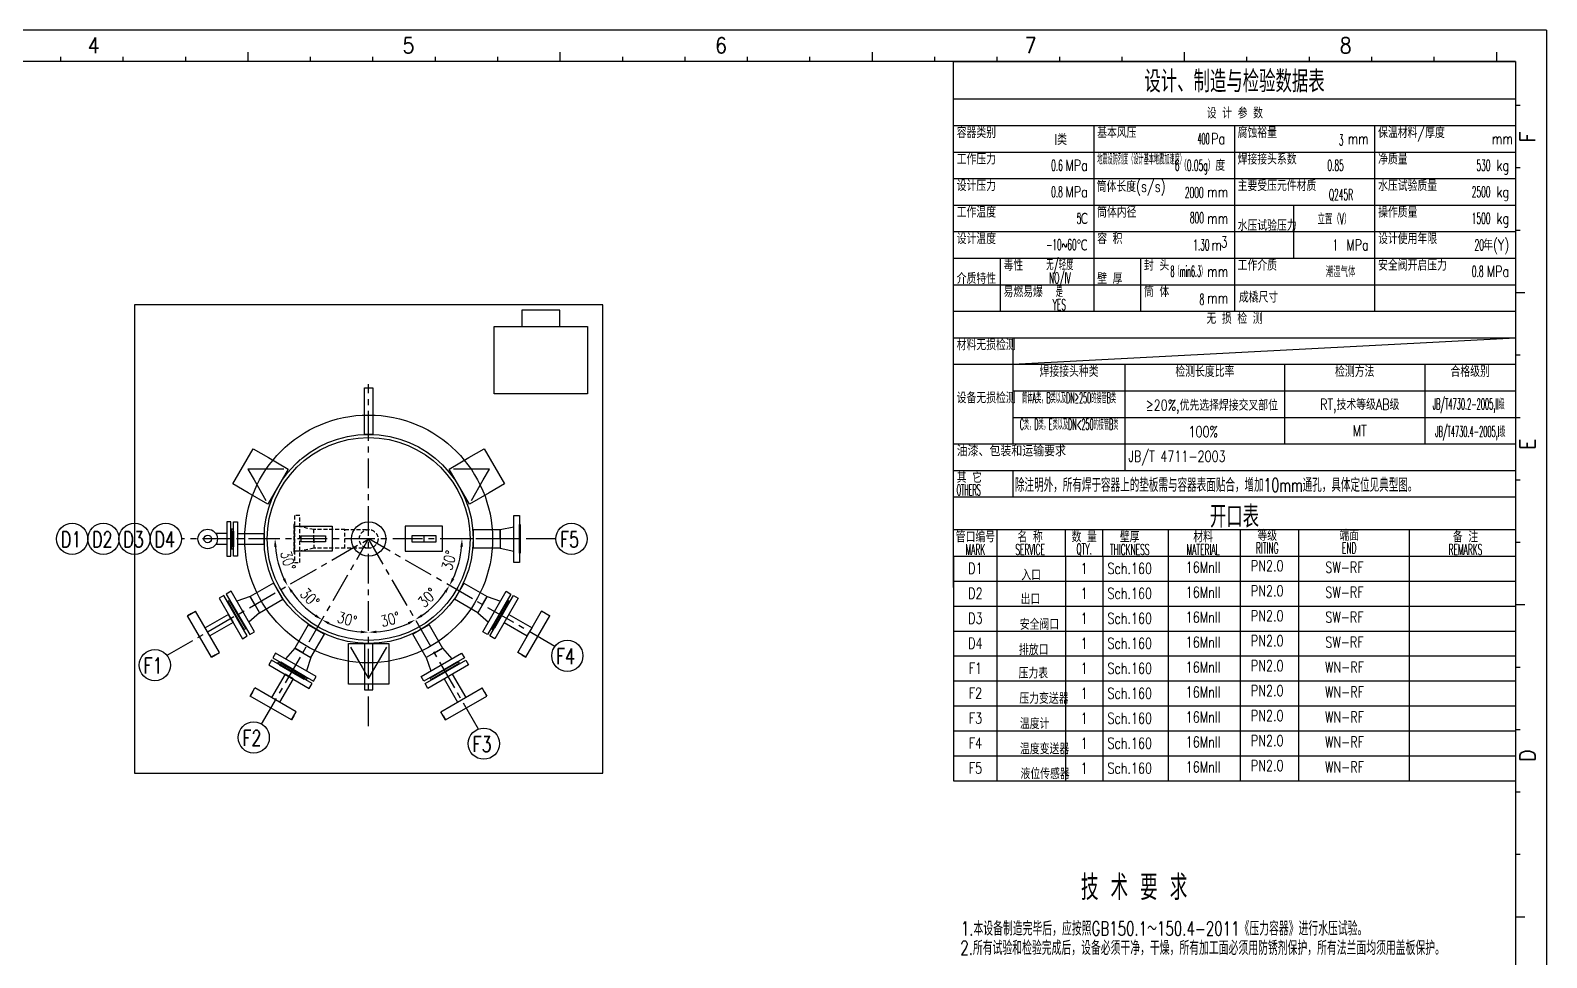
# Model space of a CAD drawing. Header units: millimetres. Extents: x 65833 to 74243, y -16849 to -10909.
# Drawn here: x 69385 to 74243, y -13880 to -10909 of the extents above; entities that cross this region are included whole.
import ezdxf
from ezdxf.enums import TextEntityAlignment as Align

# ---------------------------------------------------------------- set-up
doc = ezdxf.new("R2010")
doc.units = ezdxf.units.MM
for name, pattern in [('CENTER', [50.8, 31.75, -6.35, 6.35, -6.35]), ('DASHED', [19.05, 12.7, -6.35]), ('HIDDEN', [0.375, 0.25, -0.125])]:
    doc.linetypes.add(name, pattern=pattern)
for name, color, linetype in [('1轮廓实线层', 7, 'Continuous'), ('2', 4, 'Continuous'), ('2细线层', 4, 'Continuous'), ('4虚线层', 6, 'DASHED'), ('6文字层', 3, 'Continuous'), ('7标注层', 4, 'Continuous'), ('图框层', 7, 'Continuous')]:
    doc.layers.add(name, color=color, linetype=linetype)
doc.styles.add('cooec', font='romans.shx', dxfattribs={"width": 0.75, "bigfont": 'hztxt.shx'})
doc.styles.add('JEREH', font='romans.shx', dxfattribs={"width": 0.7, "bigfont": 'hztxt.shx'})
doc.styles.add('PC_TEXTSTYLE', font='romans.shx', dxfattribs={"width": 0.75, "bigfont": 'hztxt.shx'})
doc.styles.add('ROMANC', font='romans.shx', dxfattribs={"width": 0.75, "bigfont": 'hztxt.shx'})
doc.styles.add('TH_GBDIM', font='romans.shx', dxfattribs={"width": 0.8, "bigfont": 'gbcbig.shx'})
doc.dimstyles.new('TH_GBDIM', dxfattribs={"dimscale": 10, "dimtxt": 3.5, "dimasz": 2.5, "dimexe": 2, "dimexo": 0, "dimgap": 1.5, "dimtad": 1, "dimdec": 0, "dimzin": 0, "dimdsep": 46, "dimtxsty": 'TH_GBDIM', "dimcen": 2.5, "dimclrd": 130, "dimclre": 130, "dimclrt": 3, "dimadec": 0, "dimazin": 0, "dimtfac": 0.714286, "dimtdec": 0, "dimtmove": 0, "dimatfit": 3, "dimfxl": 1, "dimtzin": 0, "dimlwd": -1, "dimlwe": -1, "dimarcsym": 0})

# ---------------------------------------------------------------- blocks, each defined once
blk = doc.blocks.new('PC_PAPER_BLOCK')
at = {"layer": '2细线层'}
for p, q in [((816, 584), (-25, 584)), ((816, 584), (816, -10)), ((340, 574), (340, 575.5)), ((360, 574), (360, 575.5)), ((380, 574), (380, 575.5)), ((400, 574), (400, 577)), ((420, 574), (420, 575.5)), ((440, 574), (440, 575.5)), ((460, 574), (460, 575.5)), ((480, 574), (480, 575.5)), ((500, 574), (500, 577)), ((520, 574), (520, 575.5)), ((540, 574), (540, 575.5)), ((560, 574), (560, 575.5)), ((580, 574), (580, 575.5)), ((600, 574), (600, 577)), ((620, 574), (620, 575.5)), ((640, 574), (640, 575.5)), ((660, 574), (660, 575.5)), ((680, 574), (680, 575.5)), ((700, 574), (700, 577)), ((720, 574), (720, 575.5)), ((740, 574), (740, 575.5)), ((760, 574), (760, 575.5)), ((780, 574), (780, 575.5)), ((800, 574), (800, 577)), ((806, 560), (807.5, 560)), ((806, 540), (807.5, 540)), ((806, 520), (807.5, 520)), ((806, 500), (809, 500)), ((806, 480), (807.5, 480)), ((806, 460), (807.5, 460)), ((806, 440), (807.5, 440)), ((806, 420), (807.5, 420)), ((806, 400), (809, 400)), ((806, 380), (807.5, 380)), ((806, 360), (807.5, 360)), ((806, 340), (807.5, 340)), ((806, 320), (807.5, 320)), ((806, 300), (809, 300))]:
    blk.add_line(p, q, dxfattribs=at)
at = {"layer": '图框层'}
for q in [(0, 574), (806, 0)]:
    blk.add_line((806, 574), q, dxfattribs=at)
at = {"layer": '2细线层', "style": 'ROMANC', "width": 0.9}
for s, p in [('4', (348.58, 576.67)), ('5', (449.48, 576.67)), ('6', (549.58, 576.67)), ('7', (648.79, 576.67)), ('8', (749.68, 576.67))]:
    blk.add_text(s, height=5, dxfattribs=at).set_placement(p)
for s, p in [('F', (812.36, 548.05)), ('E', (812.36, 449.54)), ('D', (812.36, 349.56))]:
    blk.add_text(s, height=5, rotation=90, dxfattribs=at).set_placement(p)
blk = doc.blocks.new('*U58')
for p, q in [((-57.7, 53), (-19.8, -12.7)), ((19.8, -12.7), (57.7, 53)), ((-19.8, -12.7), (0, -47)), ((0, -47), (19.8, -12.7))]:
    blk.add_line(p, q)
for points in [[(-65, -8.6), (-65, 65), (65, 65), (65, -8.6)], [(65, -8.6), (65, -65), (-65, -65), (-65, -8.6)]]:
    blk.add_lwpolyline(points)
blk = doc.blocks.new('*U59')
at = {"color": 0, "linetype": 'ByBlock', "lineweight": -2, "transparency": 16777216}
for p, rotation in [((74353.5, -9318.7), 240), ((75046.3, -9318.7), 120)]:
    blk.add_blockref('*U58', p, dxfattribs=dict(at, rotation=rotation))
blk.add_blockref('*U58', (74699.9, -9918.7), dxfattribs=at)
blk = doc.blocks.new('A$C71E00512')
for p, q in [((-100, 16.5), (-100, -16.5)), ((0, 16.5), (-85.3, 16.5)), ((-85.3, -16.5), (0, -16.5))]:
    blk.add_line(p, q)
at = {"color": 0}
blk.add_line((0, 16.5), (0, -16.5), dxfattribs=at)
for points in [[(-98, -55), (-98, 55), (-85.3, 55), (-85.3, -55)], [(-100, -25.4), (-100, 25.4), (-98, 25.4), (-98, -25.4)]]:
    blk.add_lwpolyline(points, close=True)
blk = doc.blocks.new('A$C627E5F4A')
at = {"color": 1, "linetype": 'CENTER', "ltscale": 3}
blk.add_line((45.2, 0), (-142.8, 0), dxfattribs=at)
at = {"color": 0}
blk.add_blockref('A$C71E00512', (0, 0), dxfattribs=at)
blk = doc.blocks.new('A$C127725E5')
for p, q in [((0, 30), (86, 30)), ((86, 30), (130.5, 39)), ((86, 0), (86, 30)), ((86, 30), (86, -30)), ((86, 0), (86, -30)), ((86, -30), (0, -30)), ((86, -30), (130.5, -39))]:
    blk.add_line(p, q)
at = {"color": 0}
blk.add_line((0, 30), (0, -30), dxfattribs=at)
for points in [[(130.5, -75), (130.5, 75), (148, 75), (148, -75)], [(148, -46), (148, 46), (150, 46), (150, -46)]]:
    blk.add_lwpolyline(points, close=True)
blk = doc.blocks.new('*D91')
at = {"color": 130, "transparency": 16777216}
blk.add_arc((70468.9, -12538.6), 299.9, 184.7782, 205.2155, dxfattribs=at)
for points in [[(70165.9, -12563.7), (70174.2, -12563.4), (70169, -12538.6)], [(70201.3, -12664.4), (70193.9, -12668.3), (70209.2, -12688.5)]]:
    blk.add_solid(points, dxfattribs=at)
at = {"layer": 'Defpoints', "color": 0, "transparency": 16777216}
for p in [(69869.1, -12538.6), (70468.9, -12538.6), (70945.9, -12538.6), (70173.6, -12590.6), (69823, -12911.4)]:
    blk.add_point(p, dxfattribs=at)
at = {"color": 3, "transparency": 16777216, "insert": (70210.6, -12607.8), "char_height": 35, "attachment_point": 5, "rotation": 284.9968, "style": 'TH_GBDIM'}
blk.add_mtext('30°', dxfattribs=at)
blk = doc.blocks.new('*D92')
at = {"color": 130, "transparency": 16777216}
blk.add_arc((70469.1, -12538.5), 299.2, 214.7819, 235.1855, dxfattribs=at)
for points in [[(70219.8, -12711.4), (70226.8, -12706.9), (70209.9, -12688.1)], [(70300.5, -12780.6), (70296, -12787.7), (70319.3, -12797.5)]]:
    blk.add_solid(points, dxfattribs=at)
at = {"layer": 'Defpoints', "color": 0, "transparency": 16777216}
for p in [(70468.9, -12538.6), (70468.9, -12538.8), (70239.8, -12730.8), (69823, -12911.4), (70126.1, -13131.9)]:
    blk.add_point(p, dxfattribs=at)
at = {"color": 3, "transparency": 16777216, "insert": (70280.4, -12727), "char_height": 35, "attachment_point": 5, "rotation": 314.9837, "style": 'TH_GBDIM'}
blk.add_mtext('30°', dxfattribs=at)
blk = doc.blocks.new('*D93')
at = {"color": 130, "transparency": 16777216}
blk.add_arc((70468.8, -12538.9), 298.7, 244.7709, 265.2028, dxfattribs=at)
for points in [[(70339.6, -12812.8), (70343.4, -12805.4), (70319.4, -12797.5)], [(70444, -12832.4), (70443.7, -12840.7), (70468.8, -12837.6)]]:
    blk.add_solid(points, dxfattribs=at)
at = {"layer": 'Defpoints', "color": 0, "transparency": 16777216}
for p in [(70468.8, -12042.4), (70468.9, -12538.8), (70366.6, -12819.5), (70126.1, -13131.9), (70468.8, -13138.3)]:
    blk.add_point(p, dxfattribs=at)
at = {"color": 3, "transparency": 16777216, "insert": (70399.9, -12796), "char_height": 35, "attachment_point": 5, "rotation": 344.9868, "style": 'TH_GBDIM'}
blk.add_mtext('30°', dxfattribs=at)
blk = doc.blocks.new('*D94')
at = {"color": 130, "transparency": 16777216}
blk.add_arc((70468.8, -12538.7), 298.9, 274.7943, 295.224, dxfattribs=at)
for points in [[(70594.3, -12805.4), (70598.1, -12812.8), (70618.3, -12797.5)], [(70494, -12840.7), (70493.6, -12832.4), (70468.8, -12837.6)]]:
    blk.add_solid(points, dxfattribs=at)
at = {"layer": 'Defpoints', "color": 0, "transparency": 16777216}
for p in [(70468.8, -12042.4), (70468.9, -12538.8), (70520.7, -12833), (70468.8, -13138.3), (70820.7, -13147.7)]:
    blk.add_point(p, dxfattribs=at)
at = {"color": 3, "transparency": 16777216, "insert": (70537.8, -12796), "char_height": 35, "attachment_point": 5, "rotation": 15.0091, "style": 'TH_GBDIM'}
blk.add_mtext('30°', dxfattribs=at)
blk = doc.blocks.new('*D95')
at = {"color": 130, "transparency": 16777216}
blk.add_arc((70468.3, -12537.9), 299.7, 304.7994, 325.1925, dxfattribs=at)
for points in [[(70710.9, -12706.7), (70717.9, -12711.2), (70727.8, -12687.8)], [(70641.6, -12787.5), (70637.1, -12780.4), (70618.3, -12797.3)]]:
    blk.add_solid(points, dxfattribs=at)
at = {"layer": 'Defpoints', "color": 0, "transparency": 16777216}
for p in [(70468.9, -12538.8), (70469.1, -12538.3), (70661, -12767.4), (71065.4, -12882.9), (70820.7, -13147.7)]:
    blk.add_point(p, dxfattribs=at)
at = {"color": 3, "transparency": 16777216, "insert": (70657.2, -12726.8), "char_height": 35, "attachment_point": 5, "rotation": 44.996, "style": 'TH_GBDIM'}
blk.add_mtext('30°', dxfattribs=at)
blk = doc.blocks.new('*D96')
at = {"color": 130, "transparency": 16777216}
blk.add_arc((70469.6, -12538.6), 298.3, 334.7766, 355.197, dxfattribs=at)
for points in [[(70762.7, -12563.4), (70771, -12563.7), (70767.9, -12538.6)], [(70743.1, -12667.6), (70735.7, -12663.8), (70727.8, -12687.9)]]:
    blk.add_solid(points, dxfattribs=at)
at = {"layer": 'Defpoints', "color": 0, "transparency": 16777216}
for p in [(69869.1, -12538.6), (70469.1, -12538.3), (70945.9, -12538.6), (70749.9, -12640.7), (71065.4, -12882.9)]:
    blk.add_point(p, dxfattribs=at)
at = {"color": 3, "transparency": 16777216, "insert": (70726.3, -12607.4), "char_height": 35, "attachment_point": 5, "rotation": 74.9868, "style": 'TH_GBDIM'}
blk.add_mtext('30°', dxfattribs=at)

msp = doc.modelspace()

# ---------------------------------------------------------------- linework, layer by layer
at = {"color": 1, "linetype": 'CENTER', "ltscale": 3}
for p, q in [((70468.8, -13138.3), (70468.8, -12042.4)), ((69823, -12911.4), (70468.9, -12538.6)), ((70945.9, -12538.6), (69869.1, -12538.6)), ((70126.1, -13131.9), (70468.9, -12538.8)), ((70820.7, -13147.7), (70468.9, -12538.8)), ((71065.4, -12882.9), (70469.1, -12538.3)), ((71068.5, -12538.6), (70768.1, -12538.6))]:
    msp.add_line(p, q, dxfattribs=at)
at = {"color": 0}
for p, q in [((70231.9, -12301.7), (70249.6, -12284)), ((69978.9, -12520.6), (70015, -12520.6)), ((70015, -12520.6), (70015, -12556.5)), ((70291.7, -12529), (70291.7, -12548.1)), ((70645.9, -12529), (70645.9, -12548.1)), ((70015, -12556.5), (69978.9, -12556.5)), ((70803.8, -12538.6), (70803.8, -12563.6)), ((70178.6, -12706.1), (70191.1, -12727.7)), ((70759.1, -12706.1), (70746.6, -12727.7)), ((69953, -12836.3), (69945.5, -12823.3)), ((69960.5, -12849.3), (69945.5, -12823.3)), ((70977.2, -12849.3), (70992.2, -12823.3)), ((70984.7, -12836.3), (70992.2, -12823.3)), ((70301.1, -12828.8), (70322.8, -12841.3)), ((70636.5, -12828.8), (70614.9, -12841.3)), ((70170.9, -13054.4), (70157.9, -13046.9)), ((70183.8, -13061.9), (70157.9, -13046.9)), ((70753.8, -13061.9), (70779.8, -13046.9)), ((70766.8, -13054.4), (70779.8, -13046.9))]:
    msp.add_line(p, q, dxfattribs=at)
for p, q in [((70029.7, -12522.1), (70029.7, -12555.1)), ((69888.8, -12785.1), (69914.7, -12770.1)), ((69901.7, -12777.6), (69914.7, -12770.1)), ((69991.2, -12902.6), (69914.7, -12770.1)), ((70946.4, -12902.6), (71022.9, -12770.1)), ((71035.9, -12777.6), (71022.9, -12770.1)), ((71048.9, -12785.1), (71022.9, -12770.1)), ((69901.7, -12777.6), (69888.8, -12785.1)), ((69965.3, -12917.6), (69888.8, -12785.1)), ((70020, -12780.3), (69945.5, -12823.3)), ((70035, -12806.3), (69960.5, -12849.3)), ((70027.5, -12793.3), (70020, -12780.3)), ((70035, -12806.3), (70020, -12780.3)), ((70027.5, -12793.3), (70035, -12806.3)), ((70902.7, -12806.3), (70977.2, -12849.3)), ((70917.7, -12780.3), (70992.2, -12823.3)), ((70972.4, -12917.6), (71048.9, -12785.1)), ((71035.9, -12777.6), (71048.9, -12785.1)), ((69965.3, -12917.6), (69991.2, -12902.6)), ((69978.2, -12910.1), (69965.3, -12917.6)), ((69978.2, -12910.1), (69991.2, -12902.6)), ((70959.4, -12910.1), (70946.4, -12902.6)), ((70972.4, -12917.6), (70946.4, -12902.6)), ((70959.4, -12910.1), (70972.4, -12917.6)), ((70089.6, -13042.1), (70104.6, -13016.1)), ((70097.1, -13029.1), (70104.6, -13016.1)), ((70237.1, -13092.6), (70104.6, -13016.1)), ((70200.9, -12972.4), (70157.9, -13046.9)), ((70226.8, -12987.4), (70183.8, -13061.9)), ((70213.9, -12979.9), (70200.9, -12972.4)), ((70226.8, -12987.4), (70200.9, -12972.4)), ((70213.9, -12979.9), (70226.8, -12987.4)), ((70700.5, -13092.6), (70833, -13016.1)), ((70710.8, -12987.4), (70753.8, -13061.9)), ((70736.8, -12972.4), (70779.8, -13046.9)), ((70840.5, -13029.1), (70833, -13016.1)), ((70848, -13042.1), (70833, -13016.1)), ((70097.1, -13029.1), (70089.6, -13042.1)), ((70222.1, -13118.6), (70089.6, -13042.1)), ((70715.5, -13118.6), (70848, -13042.1)), ((70840.5, -13029.1), (70848, -13042.1)), ((70222.1, -13118.6), (70237.1, -13092.6)), ((70229.6, -13105.6), (70222.1, -13118.6)), ((70229.6, -13105.6), (70237.1, -13092.6)), ((70708, -13105.6), (70700.5, -13092.6)), ((70715.5, -13118.6), (70700.5, -13092.6)), ((70708, -13105.6), (70715.5, -13118.6))]:
    msp.add_line(p, q)
at = {"color": 4, "linetype": 'HIDDEN', "ltscale": 50}
for p, q in [((70292.9, -12508.6), (70248.4, -12499.6)), ((70292.9, -12538.6), (70292.9, -12508.6)), ((70392.9, -12508.6), (70292.9, -12508.6)), ((70392.9, -12568.6), (70392.9, -12508.6)), ((70392.9, -12508.6), (70468.9, -12508.6)), ((70292.9, -12568.6), (70248.4, -12577.6)), ((70292.9, -12538.6), (70292.9, -12568.6)), ((70392.9, -12568.6), (70292.9, -12568.6)), ((70468.9, -12568.6), (70392.9, -12568.6))]:
    msp.add_line(p, q, dxfattribs=at)
at = {"color": 0}
for points in [[(69718.8, -13288.6), (71218.8, -13288.6), (71218.8, -11788.6), (69718.8, -11788.6)], [(70959.1, -11857.6), (71081.2, -11857.6), (71081.2, -11805.6), (70959.1, -11805.6)], [(70870.5, -11857.6), (71169.8, -11857.6), (71169.8, -12074.2), (70870.5, -12074.2)], [(70455.1, -12054.6), (70482.5, -12054.6), (70482.5, -12203.6), (70455.1, -12203.6)], [(70029.7, -12505.9), (70033.8, -12505.9), (70033.8, -12571.3), (70029.7, -12571.3)], [(70018.1, -12738.1), (70022.4, -12735.6), (70074.9, -12826.5), (70070.6, -12829)], [(70919.5, -12738.1), (70915.2, -12735.6), (70862.7, -12826.5), (70867, -12829)], [(70455.1, -13022.5), (70482.5, -13022.5), (70482.5, -12873.6), (70455.1, -12873.6)], [(70178.1, -12936.7), (70180.6, -12932.4), (70271.6, -12984.9), (70269.1, -12989.2)], [(70759.5, -12936.7), (70757, -12932.4), (70666.1, -12984.9), (70668.6, -12989.2)]]:
    msp.add_lwpolyline(points, close=True, dxfattribs=at)
for points in [[(70027.7, -12593.6), (70027.7, -12483.6), (70015, -12483.6), (70015, -12593.6)], [(70029.7, -12564), (70029.7, -12513.2), (70027.7, -12513.2), (70027.7, -12564)], [(70231.7, -12497.6), (70351.7, -12497.6), (70351.7, -12577.6), (70231.7, -12577.6)], [(70252.7, -12529), (70330.8, -12529), (70330.8, -12548.1), (70252.7, -12548.1)], [(70705.9, -12497.6), (70585.9, -12497.6), (70585.9, -12577.6), (70705.9, -12577.6)], [(70685, -12529), (70606.8, -12529), (70606.8, -12548.1), (70685, -12548.1)], [(69990, -12728.4), (70065, -12858.3), (70080.1, -12849.5), (70005.1, -12719.6)], [(70947.7, -12728.4), (70872.7, -12858.3), (70857.5, -12849.5), (70932.5, -12719.6)], [(70019.6, -12744.7), (70065.6, -12824.4), (70067.3, -12823.4), (70021.3, -12743.7)], [(70918, -12744.7), (70872, -12824.4), (70870.3, -12823.4), (70916.3, -12743.7)], [(70148.9, -12942.4), (70278.8, -13017.4), (70287.6, -13002.2), (70157.6, -12927.2)], [(70182.8, -12941.7), (70262.4, -12987.7), (70263.4, -12986), (70183.8, -12940)], [(70788.7, -12942.4), (70658.8, -13017.4), (70650.1, -13002.2), (70780, -12927.2)], [(70754.9, -12941.7), (70675.2, -12987.7), (70674.2, -12986), (70753.9, -12940)]]:
    msp.add_lwpolyline(points, close=True)
at = {"color": 4, "linetype": 'HIDDEN', "ltscale": 50}
for points in [[(70248.4, -12613.6), (70248.4, -12463.6), (70230.9, -12463.6), (70230.9, -12613.6)], [(70230.9, -12584.6), (70230.9, -12492.6), (70228.9, -12492.6), (70228.9, -12584.6)]]:
    msp.add_lwpolyline(points, close=True, dxfattribs=at)
at = {"color": 0}
for centre, radius in [((70468.8, -12538.6), 397), ((70468.8, -12538.6), 335), ((70468.8, -12538.6), 325), ((70468.9, -12538.8), 55), ((69953.2, -12538.6), 31.3), ((69953.2, -12538.6), 12.1)]:
    msp.add_circle(centre, radius, dxfattribs=at)
at = {"color": 4, "linetype": 'HIDDEN', "ltscale": 50}
msp.add_circle((70468.9, -12538.6), 30, dxfattribs=at)
at = {"layer": '1轮廓实线层'}
for p, q in [((72342.7, -11129), (74142.7, -11129)), ((72342.7, -12508.7), (74142.7, -12508.7))]:
    msp.add_line(p, q, dxfattribs=at)
at = {"layer": '2'}
msp.add_line((72532.7, -11979), (74142.7, -11894), dxfattribs=at)
at = {"layer": '7标注层'}
for p, q in [((72342.7, -11809), (72342.7, -11009)), ((72342.7, -11009), (74142.7, -11009)), ((72342.7, -11214), (74142.7, -11214)), ((72792.7, -11809), (72792.7, -11214)), ((73242.7, -11214), (73242.7, -11809)), ((73692.7, -11809), (73692.7, -11214)), ((72342.7, -11299), (74142.7, -11299)), ((72342.7, -11384), (74142.7, -11384)), ((72342.7, -11469), (74142.7, -11469)), ((73242.7, -11469), (73692.7, -11469)), ((73432.7, -11639), (73432.7, -11469)), ((72342.7, -11554), (74142.7, -11554)), ((72342.7, -11639), (74142.7, -11639)), ((72492.7, -11809), (72492.7, -11639)), ((72942.7, -11809), (72942.7, -11639)), ((72342.7, -11724), (74142.7, -11724)), ((72492.7, -11724), (72792.7, -11724)), ((72342.7, -11809), (74142.7, -11809)), ((72342.7, -12694), (72342.7, -11809)), ((72342.7, -11809), (74142.7, -11809)), ((72342.7, -11894), (74142.7, -11894)), ((72532.7, -11894), (72532.7, -12234)), ((72342.7, -11979), (74142.7, -11979)), ((72892.7, -12319), (72892.7, -11979)), ((73402.7, -11979), (73402.7, -12234)), ((73852.7, -11979), (73852.7, -12234)), ((72532.7, -12064), (74142.7, -12064)), ((72532.7, -12149), (74142.7, -12149)), ((72342.7, -12234), (74142.7, -12234)), ((72342.7, -12319), (74142.7, -12319)), ((72532.7, -12319), (72532.7, -12404)), ((72482.7, -13313.7), (72482.7, -12508.7)), ((72701.2, -12593.7), (72701.2, -12508.7)), ((72821.2, -12593.7), (72821.2, -12508.7)), ((73030.8, -13313.7), (73030.8, -12508.7)), ((73262, -13313.7), (73262, -12508.7)), ((73447.6, -12508.7), (73447.6, -13313.7)), ((73802.6, -12508.7), (73802.6, -13313.7)), ((72342.7, -12593.7), (74142.7, -12593.7)), ((72342.7, -12593.7), (72342.7, -12673.7)), ((72342.7, -12593.7), (74142.7, -12593.7)), ((72701.2, -12593.7), (72701.2, -12673.7)), ((72821.2, -12593.7), (72821.2, -12673.7)), ((72342.7, -12673.7), (74142.7, -12673.7)), ((72342.7, -12673.7), (72342.7, -12753.7)), ((72701.2, -12673.7), (72701.2, -12753.7)), ((72821.2, -12673.7), (72821.2, -12753.7)), ((72342.7, -12753.7), (74142.7, -12753.7)), ((72342.7, -12753.7), (72342.7, -12833.7)), ((72701.2, -12753.7), (72701.2, -12833.7)), ((72821.2, -12753.7), (72821.2, -12833.7)), ((72342.7, -12833.7), (74142.7, -12833.7)), ((72342.7, -12833.7), (72342.7, -12913.7)), ((72701.2, -12833.7), (72701.2, -12913.7)), ((72821.2, -12833.7), (72821.2, -12913.7)), ((72342.7, -12913.7), (74142.7, -12913.7)), ((72342.7, -12913.7), (72342.7, -12993.7)), ((72701.2, -12913.7), (72701.2, -12993.7)), ((72821.2, -12913.7), (72821.2, -12993.7)), ((72342.7, -12993.7), (74142.7, -12993.7)), ((72342.7, -12993.7), (72342.7, -13073.7)), ((72701.2, -12993.7), (72701.2, -13073.7)), ((72821.2, -12993.7), (72821.2, -13073.7)), ((72342.7, -13073.7), (72342.7, -13153.7)), ((72342.7, -13073.7), (74142.7, -13073.7)), ((72701.2, -13073.7), (72701.2, -13153.7)), ((72821.2, -13073.7), (72821.2, -13153.7)), ((72342.7, -13153.7), (74142.7, -13153.7)), ((72342.7, -13153.7), (72342.7, -13313.7)), ((72701.2, -13153.7), (72701.2, -13313.7)), ((72821.2, -13153.7), (72821.2, -13313.7)), ((72342.7, -13233.7), (74142.7, -13233.7)), ((72342.7, -13313.7), (74142.7, -13313.7))]:
    msp.add_line(p, q, dxfattribs=at)
at = {"layer": '7标注层', "ltscale": 10}
msp.add_line((72342.7, -12403.7), (74142.7, -12403.7), dxfattribs=at)
at = {"layer": '7标注层'}
for centre in [(69519.1, -12538.6), (69619.1, -12538.6), (69719.1, -12538.6), (69819.1, -12538.6), (71118.5, -12538.6), (71105.4, -12912.9), (69784, -12942.8), (70100.7, -13175), (70837.9, -13194.6)]:
    msp.add_circle(centre, 50, dxfattribs=at)

# ---------------------------------------------------------------- block references
at = {"color": 0}
for name, p in [('*U59', (-4231, -3019.8)), ('A$C627E5F4A', (70133.8, -12538.6)), ('A$C127725E5', (70803.8, -12538.6))]:
    msp.add_blockref(name, p, dxfattribs=at)
at = {"color": 0, "xscale": -1}
for p, rotation in [((70178.6, -12706.1), 30.00000000000006), ((70301.1, -12828.8), 59.99999999999994)]:
    msp.add_blockref('A$C127725E5', p, dxfattribs=dict(at, rotation=rotation))
at = {"color": 0}
for p, rotation in [((70759.1, -12706.1), 329.9999999999999), ((70636.5, -12828.8), 300.0000000000001)]:
    msp.add_blockref('A$C127725E5', p, dxfattribs=dict(at, rotation=rotation))
at = {"layer": '图框层', "xscale": 10, "yscale": 10, "zscale": 10}
msp.add_blockref('PC_PAPER_BLOCK', (66082.7, -16749), dxfattribs=at)

# ---------------------------------------------------------------- texts
at = {"layer": '4虚线层', "style": 'cooec'}
for s, width, p in [('3', 0.5, (73592.1, -11260.5)), ('0.6', 0.5, (72692.7, -11341.5)), ('6（0.05g）', 0.5, (73180.5, -11341.5)), ('0.85', 0.5, (73592.7, -11341.5)), ('530', 0.5, (74062.7, -11341.5)), ('0.8', 0.5, (72692.7, -11426.5)), ('2000', 0.5, (73143.8, -11428.5)), ('2500', 0.5, (74062.7, -11426.5)), ('Q245R', 0.5, (73622.4, -11435.3)), ('5', 0.5, (72752, -11512)), ('800', 0.5, (73144.8, -11509.5)), ('1500', 0.5, (74062.7, -11511.5)), ('-10~60', 0.5, (72737, -11595.8)), ('1.30', 0.5, (73162.7, -11596.5)), ('1', 0.5, (73573.1, -11596.5)), ('20', 0.5, (74041.8, -11596.5)), ('8（min6.3）', 0.35, (73151.9, -11680.9)), ('0.8', 0.5, (74040.5, -11681.5)), ('8', 0.5, (73145.8, -11771.3))]:
    msp.add_text(s, height=35, dxfattribs=dict(at, width=width)).set_placement(p, align=Align.MIDDLE_RIGHT)
at = {"layer": '4虚线层'}
for s, style, width, p in [('立置（V）', 'cooec', 0.5, (73562.7, -11511.5)), ('无/轻度', 'cooec', 0.5, (72683.2, -11662.3)), ('NO/IV', 'cooec', 0.5, (72683.2, -11704.8)), ('潮湿气体', 'cooec', 0.5, (73582.6, -11680.6)), ('是', 'cooec', 0.5, (72681.6, -11745.2)), ('YES', 'cooec', 0.5, (72681.6, -11787.7)), ('PN2.0', 'TH_GBDIM', 0.75, (73347.6, -12624.9)), ('PN2.0', 'TH_GBDIM', 0.75, (73347.6, -12704.9)), ('PN2.0', 'TH_GBDIM', 0.75, (73347.6, -12784.9)), ('PN2.0', 'TH_GBDIM', 0.75, (73347.6, -12864.9)), ('PN2.0', 'TH_GBDIM', 0.75, (73347.6, -12944.9)), ('PN2.0', 'TH_GBDIM', 0.75, (73347.6, -13024.9)), ('PN2.0', 'TH_GBDIM', 0.75, (73347.6, -13104.9)), ('PN2.0', 'TH_GBDIM', 0.75, (73347.6, -13184.9)), ('PN2.0', 'TH_GBDIM', 0.75, (73347.6, -13264.9))]:
    msp.add_text(s, height=35, dxfattribs=dict(at, style=style, width=width)).set_placement(p, align=Align.MIDDLE)
at = {"layer": '6文字层', "style": 'PC_TEXTSTYLE', "width": 0.667}
msp.add_text('除注明外，所有焊于容器上的垫板需与容器表面贴合，增加10mm通孔，具体定位见典型图。', height=43.75, dxfattribs=at).set_placement((73184, -12364.2), align=Align.MIDDLE)
at = {"layer": '6文字层', "style": 'PC_TEXTSTYLE', "width": 0.75}
for s, p in [('D1', (69482.9, -12565.3)), ('D2', (69582.9, -12565.3)), ('D3', (69682.9, -12565.3)), ('D4', (69782.9, -12565.3)), ('F5', (71082.2, -12565.3)), ('F1', (69747.7, -12969.5)), ('F4', (71069.1, -12939.5)), ('F2', (70064.5, -13201.7)), ('F3', (70801.6, -13221.3))]:
    msp.add_text(s, height=50, dxfattribs=at).set_placement(p)
at = {"layer": '7标注层', "style": 'cooec'}
for s, height, width, p in [('设计、制造与检验数据表', 70, 0.75, (73242.7, -11069)), ('设 计 参 数', 35, 0.75, (73243.8, -11172.1)), ('无 损 检 测', 35, 0.75, (73242.7, -11830.2)), ('焊接接头种类', 35, 0.75, (72712.7, -12000.2)), ('检测长度比率', 35, 0.75, (73147.7, -12000.2)), ('检测方法', 35, 0.75, (73627.7, -12000.2)), ('合格级别', 35, 0.75, (73997.7, -12000.2)), ('筒体A类，B类以及DN≥250的接管B类', 35, 0.35, (72712.7, -12085.2)), ('≥20%,优先选择焊接交叉部位', 35, 0.75, (73170.4, -12113.4)), ('RT,技术等级AB级', 35, 0.75, (73643.9, -12111.1)), ('JB/T4730.2-2005,II级', 35, 0.4, (73992.9, -12108.8)), ('C类，D类，E类以及DN<250的接管B类', 35, 0.35, (72712.7, -12170.2)), ('100%', 35, 0.75, (73142.6, -12195.1)), ('MT', 35, 0.75, (73643.8, -12191.7)), ('JB/T4730.4-2005,I级', 35, 0.4, (73998, -12197)), ('开口表', 70, 0.75, (73242.7, -12463.7)), ('管口编号', 35, 0.75, (72412.7, -12530)), ('名 称', 35, 0.75, (72587.9, -12530)), ('数 量', 35, 0.75, (72761.2, -12530)), ('壁厚', 35, 0.75, (72907, -12530)), ('材料', 35, 0.75, (73142, -12530)), ('等级', 35, 0.75, (73347.6, -12525.4)), ('端面', 35, 0.75, (73610.2, -12525.4)), ('备 注', 35, 0.75, (73982.7, -12530)), ('MARK', 35, 0.5, (72412.7, -12572.5)), ('SERVICE', 35, 0.5, (72587.9, -12572.5)), ('QTY.', 35, 0.5, (72761.2, -12572.5)), ('THICKNESS', 35, 0.5, (72907, -12572.5)), ('MATERIAL', 35, 0.5, (73142, -12572.5)), ('RITING', 35, 0.5, (73347.6, -12567.9)), ('END', 35, 0.5, (73610.2, -12567.9)), ('REMARKS', 35, 0.5, (73982.7, -12572.5)), ('D1', 35, 0.75, (72412.7, -12632.9)), ('1', 35, 0.75, (72761.2, -12633.3)), ('Sch.160', 35, 0.75, (72907, -12633.2)), ('16MnII', 35, 0.75, (73142, -12629.4)), ('SW-RF', 35, 0.75, (73595, -12629.4)), ('D2', 35, 0.75, (72412.7, -12712.9)), ('1', 35, 0.75, (72761.2, -12713.3)), ('Sch.160', 35, 0.75, (72907, -12713.2)), ('16MnII', 35, 0.75, (73142, -12709.4)), ('SW-RF', 35, 0.75, (73595, -12709.4)), ('D3', 35, 0.75, (72412.7, -12792.9)), ('Sch.160', 35, 0.75, (72907, -12793.2)), ('16MnII', 35, 0.75, (73142, -12789.4)), ('SW-RF', 35, 0.75, (73595, -12789.4)), ('1', 35, 0.75, (72761.2, -12793.3)), ('D4', 35, 0.75, (72412.7, -12872.9)), ('1', 35, 0.75, (72761.2, -12873.3)), ('Sch.160', 35, 0.75, (72907, -12873.2)), ('16MnII', 35, 0.75, (73142, -12869.4)), ('SW-RF', 35, 0.75, (73595, -12869.4)), ('F1', 35, 0.75, (72412.7, -12952.9)), ('1', 35, 0.75, (72761.2, -12953.3)), ('Sch.160', 35, 0.75, (72907, -12953.2)), ('16MnII', 35, 0.75, (73142, -12949.4)), ('WN-RF', 35, 0.75, (73595, -12949.4)), ('F2', 35, 0.75, (72412.7, -13032.9)), ('1', 35, 0.75, (72761.2, -13033.3)), ('Sch.160', 35, 0.75, (72907, -13033.2)), ('16MnII', 35, 0.75, (73142, -13029.4)), ('WN-RF', 35, 0.75, (73595, -13029.4)), ('F3', 35, 0.75, (72412.7, -13112.9)), ('1', 35, 0.75, (72761.2, -13113.3)), ('Sch.160', 35, 0.75, (72907, -13113.2)), ('16MnII', 35, 0.75, (73142, -13109.4)), ('WN-RF', 35, 0.75, (73595, -13109.4)), ('F4', 35, 0.75, (72412.7, -13192.9)), ('1', 35, 0.75, (72761.2, -13193.3)), ('Sch.160', 35, 0.75, (72907, -13193.2)), ('16MnII', 35, 0.75, (73142, -13189.4)), ('WN-RF', 35, 0.75, (73595, -13189.4)), ('F5', 35, 0.75, (72412.7, -13272.9)), ('1', 35, 0.75, (72761.2, -13273.3)), ('Sch.160', 35, 0.75, (72907, -13273.2)), ('16MnII', 35, 0.75, (73142, -13269.4)), ('WN-RF', 35, 0.75, (73595, -13269.4))]:
    msp.add_text(s, height=height, dxfattribs=dict(at, width=width)).set_placement(p, align=Align.MIDDLE)
at = {"layer": '7标注层'}
for s, height, style, width, p in [('容器类别', 35, 'cooec', 0.75, (72352.7, -11236.5)), ('基本风压', 35, 'cooec', 0.75, (72802.7, -11236.5)), ('腐蚀裕量', 35, 'cooec', 0.75, (73252.7, -11236.5)), ('保温材料/厚度', 35, 'cooec', 0.75, (73702.7, -11236.5)), ('工作压力', 35, 'cooec', 0.75, (72352.7, -11321.5)), ('地震设防烈度（设计基本地震加速度）', 35, 'cooec', 0.35, (72802.7, -11321.5)), ('焊接接头系数', 35, 'cooec', 0.75, (73252.7, -11321.5)), ('净质量', 35, 'cooec', 0.75, (73702.7, -11321.5)), ('设计压力', 35, 'cooec', 0.75, (72352.7, -11406.5)), ('筒体长度(s/s)', 35, 'cooec', 0.75, (72801.4, -11409.3)), ('主要受压元件材质', 35, 'cooec', 0.75, (73252.7, -11406.5)), ('水压试验质量', 35, 'cooec', 0.75, (73702.7, -11406.5)), ('工作温度', 35, 'cooec', 0.75, (72352.7, -11491.5)), ('筒体内径', 35, 'cooec', 0.75, (72802.7, -11491.5)), ('水压试验压力', 35, 'cooec', 0.75, (73252.7, -11534)), ('操作质量', 35, 'cooec', 0.75, (73702.7, -11491.5)), ('设计温度', 35, 'cooec', 0.75, (72352.7, -11576.5)), ('容 积', 35, 'cooec', 0.75, (72802.7, -11576.5)), ('设计使用年限', 35, 'cooec', 0.75, (73702.7, -11576.5)), ('毒性', 35, 'cooec', 0.75, (72502.7, -11661.5)), ('封 头', 35, 'cooec', 0.75, (72952.7, -11661.5)), ('工作介质', 35, 'cooec', 0.75, (73252.7, -11661.5)), ('安全阀开启压力', 35, 'cooec', 0.75, (73702.7, -11661.5)), ('介质特性', 35, 'cooec', 0.75, (72352.7, -11704)), ('壁 厚', 35, 'cooec', 0.75, (72802.7, -11704)), ('易燃易爆', 35, 'cooec', 0.75, (72502.7, -11746.5)), ('筒 体', 35, 'cooec', 0.75, (72952.7, -11746.5)), ('成橇尺寸', 35, 'cooec', 0.75, (73256.8, -11763.8)), ('材料无损检测', 35, 'cooec', 0.75, (72352.7, -11916.5)), ('设备无损检测', 35, 'cooec', 0.75, (72352.7, -12086.5)), ('JB/T 4711-2003', 35, 'cooec', 0.75, (72902.7, -12274)), ('其 它', 35, 'cooec', 0.75, (72352.7, -12341.5)), ('OTHERS', 35, 'cooec', 0.35, (72352.7, -12381.5)), ('1.本设备制造完毕后，应按照GB150.1～150.4-2011《压力容器》进行水压试验。', 45, 'JEREH', 0.7, (72366, -13787)), ('2.所有试验和检验完成后，设备必须干净，干燥，所有加工面必须用防锈剂保护，所有法兰面均须用盖板保护。', 45, 'JEREH', 0.7, (72364.2, -13849.2))]:
    msp.add_text(s, height=height, dxfattribs=dict(at, style=style, width=width)).set_placement(p, align=Align.MIDDLE_LEFT)
at = {"layer": '7标注层', "style": 'cooec'}
for s, width, p in [('I类', 0.75, (72706, -11258.7)), ('400', 0.35, (73162.7, -11256.5)), ('Pa', 0.75, (73212.7, -11256.5)), ('mm', 0.75, (73672.7, -11256.5)), ('mm', 0.75, (74134.7, -11256.5)), ('MPa', 0.75, (72772.7, -11341.5)), ('度', 0.75, (73212.7, -11341.5)), ('kg', 0.75, (74122.7, -11341.5)), ('MPa', 0.75, (72772.7, -11426.5)), ('kg', 0.75, (74122.7, -11426.5)), ('mm', 0.75, (73222.7, -11426.5)), ('℃', 0.75, (72773, -11511.5)), ('mm', 0.75, (73222.7, -11511.5)), ('kg', 0.75, (74122.7, -11511.5)), ('℃', 0.75, (72772.7, -11596.5)), ('m', 0.75, (73202.8, -11596.5)), ('3', 0.75, (73220.8, -11587)), ('MPa', 0.75, (73672.7, -11596.5)), ('年(Y)', 0.75, (74122.7, -11596.5)), ('mm', 0.75, (73222.7, -11681.5)), ('MPa', 0.75, (74122.7, -11681.5)), ('mm', 0.75, (73222.7, -11766.5))]:
    msp.add_text(s, height=35, dxfattribs=dict(at, width=width)).set_placement(p, align=Align.MIDDLE_RIGHT)
msp.add_text('油漆、包装和运输要求', height=35, dxfattribs=at).set_placement((72352.7, -12256.5), align=Align.MIDDLE_LEFT)
at = {"layer": '7标注层'}
for s, height, style, width, p in [('入口', 35, 'cooec', 0.75, (72559.9, -12671.3)), ('出口', 35, 'cooec', 0.75, (72557.7, -12748.7)), ('安全阀口', 35, 'cooec', 0.75, (72554.9, -12829.9)), ('排放口', 35, 'cooec', 0.75, (72552.1, -12910.8)), ('压力表', 35, 'cooec', 0.75, (72551, -12986)), ('压力变送器', 35, 'cooec', 0.75, (72553.5, -13066.8)), ('温度计', 35, 'cooec', 0.75, (72555.1, -13147.6)), ('温度变送器', 35, 'cooec', 0.75, (72555.6, -13228.6)), ('液位传感器', 35, 'cooec', 0.75, (72557.2, -13308.2)), (' 技 术 要 求', 80.36, 'JEREH', 0.7, (72712.1, -13695.7))]:
    msp.add_text(s, height=height, dxfattribs=dict(at, style=style, width=width)).set_placement(p)

# ---------------------------------------------------------------- dimensions: what is measured, and where the dimension line sits
at = {"color": 0}
for base, line1, line2, picture, middle in [((70366.6, -12819.5), ((70468.8, -13138.3), (70468.8, -12042.4)), ((70126.1, -13131.9), (70468.9, -12538.8)), '*D93', (70399.9, -12796)), ((70520.7, -12833), ((70820.7, -13147.7), (70468.9, -12538.8)), ((70468.8, -13138.3), (70468.8, -12042.4)), '*D94', (70537.8, -12796)), ((70173.6, -12590.6), ((69823, -12911.4), (70468.9, -12538.6)), ((70945.9, -12538.6), (69869.1, -12538.6)), '*D91', (70210.6, -12607.8)), ((70239.8, -12730.8), ((70126.1, -13131.9), (70468.9, -12538.8)), ((69823, -12911.4), (70468.9, -12538.6)), '*D92', (70280.4, -12727)), ((70749.9, -12640.7), ((71065.4, -12882.9), (70469.1, -12538.3)), ((70945.9, -12538.6), (69869.1, -12538.6)), '*D96', (70726.3, -12607.4)), ((70661, -12767.4), ((70820.7, -13147.7), (70468.9, -12538.8)), ((71065.4, -12882.9), (70469.1, -12538.3)), '*D95', (70657.2, -12726.8))]:
    dim = msp.add_angular_dim_2l(base=base, line1=line1, line2=line2, dimstyle='TH_GBDIM', dxfattribs=at)
    dim.commit()
    dim.dimension.update_dxf_attribs({"geometry": picture, "text_midpoint": middle})

doc.saveas('drawing.dxf')
